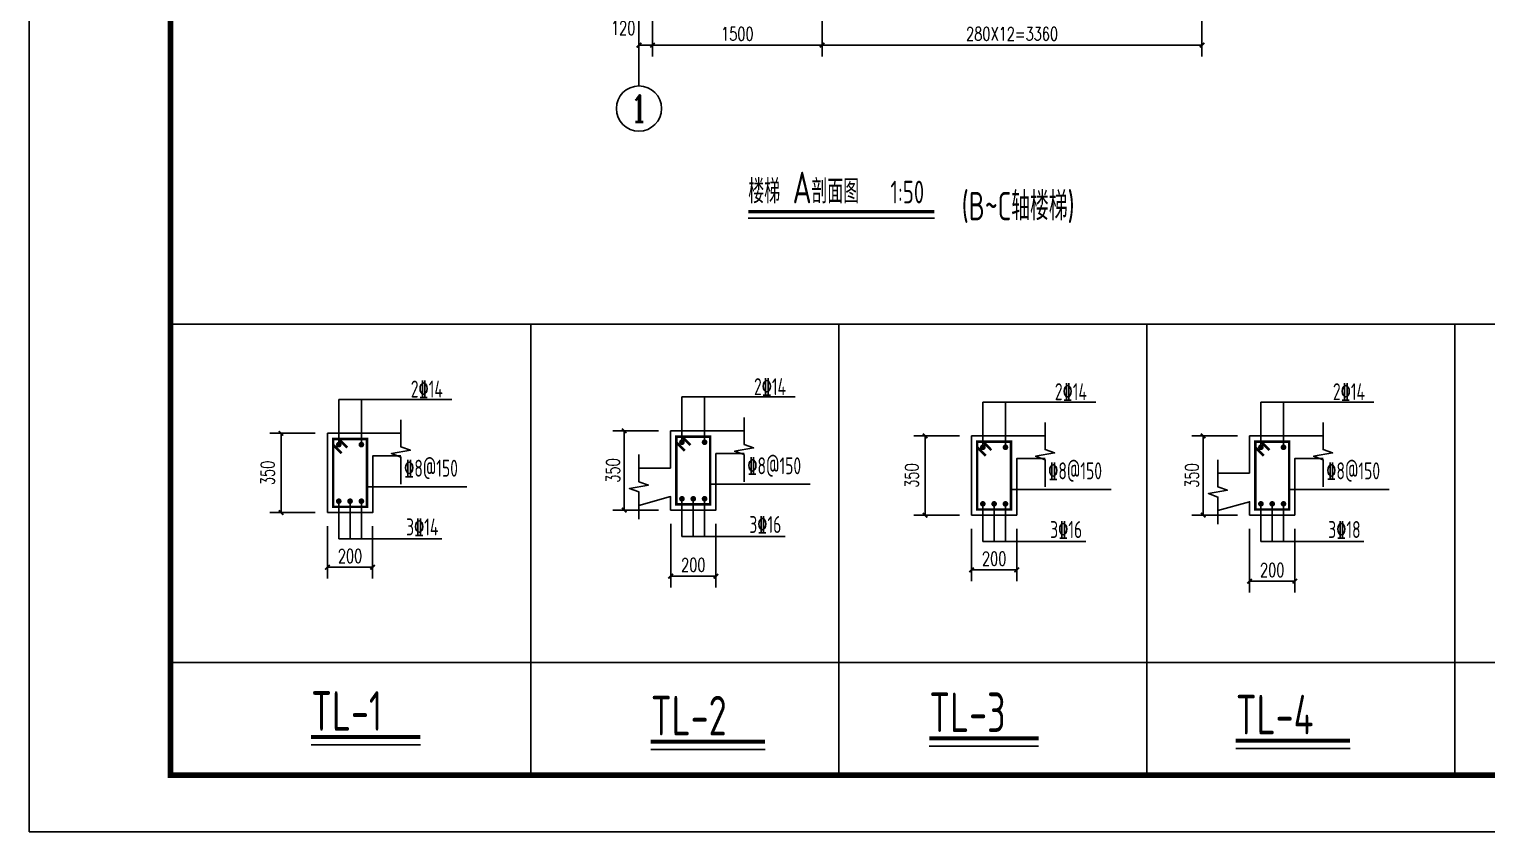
# Model space of a CAD drawing. Extents: x 1051052 to 1482120, y -981644 to -673261.
# Drawn here: x 1422720 to 1448506, y -981644 to -967454 of the extents above; entities that cross this region are included whole.
import ezdxf
from ezdxf.enums import TextEntityAlignment as Align

# ---------------------------------------------------------------- set-up
doc = ezdxf.new("R2010")
doc.units = 0
doc.header["$LTSCALE"] = 1000
doc.header["$MEASUREMENT"] = 0
doc.linetypes.add('DOTE', pattern=[2.42, 2, -0.2, 0.02, -0.2])
for name, color, linetype in [('82', 2, 'Continuous'), ('AXIS', 3, 'Continuous'), ('AXIS_TEXT', 7, 'Continuous'), ('DIM_SYMB', 3, 'Continuous'), ('DOTE', 1, 'DOTE'), ('PUB_DIM', 3, 'Continuous'), ('PUB_TEXT', 7, 'Continuous'), ('TK', 142, 'Continuous'), ('填充', 8, 'Continuous'), ('钢筋', 1, 'Continuous')]:
    doc.layers.add(name, color=color, linetype=linetype)
doc.layers.add('TAB', color=7, linetype='Continuous', lineweight=25)
doc.styles.add('_TCH_AXIS', font='COMPLEX', dxfattribs={"bigfont": 'GBCBIG'})
doc.styles.add('_TCH_DIM_T3', font='SIMPLEX', dxfattribs={"width": 0.705882, "bigfont": 'GBCBIG'})
doc.styles.add('COMPLEX', font='COMPLEX')
doc.styles.get("Standard").update_dxf_attribs({"font": 'tssdeng.shx', "width": 0.7, "bigfont": '0hztxt.shx'})
doc.styles.add('TSSD_Norm', font='Tssdeng.shx', dxfattribs={"width": 0.7, "bigfont": 'hztxt.shx'})
doc.dimstyles.new('TCH-25-0.4&&80', dxfattribs={"dimtxt": 238, "dimasz": 80, "dimexe": 200, "dimexo": 240, "dimgap": 80, "dimtad": 1, "dimdec": 0, "dimlfac": 0.25, "dimzin": 0, "dimdsep": 46, "dimtxsty": '_TCH_DIM_T3', "dimblk": 'ARCHTICK', "dimcen": 0.09, "dimclrt": 7, "dimazin": 2, "dimtfac": 1, "dimtdec": 0, "dimtix": 1, "dimtmove": 2, "dimatfit": 3, "dimfxl": 0, "dimtolj": 1, "dimtzin": 0, "dimarcsym": 0})
doc.dimstyles.new('TCH-50&&80', dxfattribs={"dimtxt": 238, "dimasz": 80, "dimexe": 200, "dimexo": 240, "dimgap": 80, "dimtad": 1, "dimdec": 0, "dimlfac": 0.5, "dimzin": 0, "dimdsep": 46, "dimtxsty": '_TCH_DIM_T3', "dimblk": 'ARCHTICK', "dimcen": 0.09, "dimclrt": 7, "dimazin": 2, "dimtfac": 1, "dimtdec": 0, "dimtix": 1, "dimtmove": 2, "dimatfit": 3, "dimfxl": 0, "dimtolj": 1, "dimtzin": 0, "dimarcsym": 0})

# ---------------------------------------------------------------- blocks, each defined once
blk = doc.blocks.new('_ArchTick')
at = {"color": 0, "linetype": 'ByBlock', "const_width": 0.4}
blk.add_lwpolyline([(-0.5, -0.5), (0.5, 0.5)], dxfattribs=at)
blk = doc.blocks.new('*D665')
at = {"layer": 'Defpoints', "color": 0, "transparency": 16777216}
for p in [(1433507, -966410), (1433747, -966410), (1433747, -967736)]:
    blk.add_point(p, dxfattribs=at)
at = {"layer": 'PUB_DIM', "color": 0, "lineweight": -2, "transparency": 16777216}
for p, q in [((1433507, -966650), (1433507, -967936)), ((1433747, -966650), (1433747, -967936)), ((1433507, -967736), (1433747, -967736))]:
    blk.add_line(p, q, dxfattribs=at)
at = {"layer": 'PUB_DIM', "color": 0, "lineweight": -2, "transparency": 16777216, "xscale": 80, "yscale": 80, "zscale": 80, "rotation": 180}
blk.add_blockref('_ArchTick', (1433507, -967736), dxfattribs=at)
at = {"layer": 'PUB_DIM', "color": 0, "lineweight": -2, "transparency": 16777216, "xscale": 80, "yscale": 80, "zscale": 80}
blk.add_blockref('_ArchTick', (1433747, -967736), dxfattribs=at)
at = {"layer": 'PUB_DIM', "color": 7, "transparency": 16777216, "insert": (1433227, -967433), "char_height": 238, "attachment_point": 5, "style": '_TCH_DIM_T3'}
blk.add_mtext('\\A1;120', dxfattribs=at)
blk = doc.blocks.new('*D666')
at = {"layer": 'Defpoints', "color": 0, "transparency": 16777216}
for p in [(1433747, -966410), (1436747, -966410), (1436747, -967736)]:
    blk.add_point(p, dxfattribs=at)
at = {"layer": 'PUB_DIM', "color": 0, "lineweight": -2, "transparency": 16777216}
for p, q in [((1433747, -966650), (1433747, -967936)), ((1436747, -966650), (1436747, -967936)), ((1433747, -967736), (1436747, -967736))]:
    blk.add_line(p, q, dxfattribs=at)
at = {"layer": 'PUB_DIM', "color": 0, "lineweight": -2, "transparency": 16777216, "xscale": 80, "yscale": 80, "zscale": 80, "rotation": 180}
blk.add_blockref('_ArchTick', (1433747, -967736), dxfattribs=at)
at = {"layer": 'PUB_DIM', "color": 0, "lineweight": -2, "transparency": 16777216, "xscale": 80, "yscale": 80, "zscale": 80}
blk.add_blockref('_ArchTick', (1436747, -967736), dxfattribs=at)
at = {"layer": 'PUB_DIM', "color": 7, "transparency": 16777216, "insert": (1435247, -967537), "char_height": 238, "attachment_point": 5, "style": '_TCH_DIM_T3'}
blk.add_mtext('\\A1;1500', dxfattribs=at)
blk = doc.blocks.new('*D667')
at = {"layer": 'Defpoints', "color": 0, "transparency": 16777216}
for p in [(1436747, -966423), (1443467, -966423), (1443467, -967736)]:
    blk.add_point(p, dxfattribs=at)
at = {"layer": 'PUB_DIM', "color": 0, "lineweight": -2, "transparency": 16777216}
for p, q in [((1436747, -966663), (1436747, -967936)), ((1443467, -966663), (1443467, -967936)), ((1436747, -967736), (1443467, -967736))]:
    blk.add_line(p, q, dxfattribs=at)
at = {"layer": 'PUB_DIM', "color": 0, "lineweight": -2, "transparency": 16777216, "xscale": 80, "yscale": 80, "zscale": 80, "rotation": 180}
blk.add_blockref('_ArchTick', (1436747, -967736), dxfattribs=at)
at = {"layer": 'PUB_DIM', "color": 0, "lineweight": -2, "transparency": 16777216, "xscale": 80, "yscale": 80, "zscale": 80}
blk.add_blockref('_ArchTick', (1443467, -967736), dxfattribs=at)
at = {"layer": 'PUB_DIM', "color": 7, "transparency": 16777216, "insert": (1440107, -967537), "char_height": 238, "attachment_point": 5, "style": '_TCH_DIM_T3'}
blk.add_mtext('\\A1;{\\W0.70588;280X12=3360}', dxfattribs=at)
blk = doc.blocks.new('*D670')
at = {"layer": 'Defpoints', "color": 0, "transparency": 16777216}
for p in [(1433246, -974556), (1434093, -974556), (1434093, -975956)]:
    blk.add_point(p, dxfattribs=at)
at = {"layer": 'PUB_DIM', "color": 0, "lineweight": -2, "transparency": 16777216}
for p, q in [((1433853, -974556), (1433046, -974556)), ((1433246, -975956), (1433246, -974556)), ((1433853, -975956), (1433046, -975956))]:
    blk.add_line(p, q, dxfattribs=at)
at = {"layer": 'PUB_DIM', "color": 0, "lineweight": -2, "transparency": 16777216, "xscale": 80, "yscale": 80, "zscale": 80}
for p, rotation in [((1433246, -974556), 90), ((1433246, -975956), 270)]:
    blk.add_blockref('_ArchTick', p, dxfattribs=dict(at, rotation=rotation))
at = {"layer": 'PUB_DIM', "color": 7, "transparency": 16777216, "insert": (1433047, -975256), "char_height": 238, "attachment_point": 5, "rotation": 90, "style": '_TCH_DIM_T3'}
blk.add_mtext('\\A1;350', dxfattribs=at)
blk = doc.blocks.new('*D671')
at = {"layer": 'Defpoints', "color": 0, "transparency": 16777216}
for p in [(1434068, -975956), (1434868, -975956), (1434868, -977124)]:
    blk.add_point(p, dxfattribs=at)
at = {"layer": 'PUB_DIM', "color": 0, "lineweight": -2, "transparency": 16777216}
for p, q in [((1434068, -976196), (1434068, -977324)), ((1434868, -976196), (1434868, -977324)), ((1434068, -977124), (1434868, -977124))]:
    blk.add_line(p, q, dxfattribs=at)
at = {"layer": 'PUB_DIM', "color": 0, "lineweight": -2, "transparency": 16777216, "xscale": 80, "yscale": 80, "zscale": 80, "rotation": 180}
blk.add_blockref('_ArchTick', (1434068, -977124), dxfattribs=at)
at = {"layer": 'PUB_DIM', "color": 0, "lineweight": -2, "transparency": 16777216, "xscale": 80, "yscale": 80, "zscale": 80}
blk.add_blockref('_ArchTick', (1434868, -977124), dxfattribs=at)
at = {"layer": 'PUB_DIM', "color": 7, "transparency": 16777216, "insert": (1434468, -976925), "char_height": 238, "attachment_point": 5, "style": '_TCH_DIM_T3'}
blk.add_mtext('\\A1;200', dxfattribs=at)
blk = doc.blocks.new('*D672')
at = {"layer": 'Defpoints', "color": 0, "transparency": 16777216}
for p in [(1427175, -974599), (1428022, -974599), (1428022, -975999)]:
    blk.add_point(p, dxfattribs=at)
at = {"layer": 'PUB_DIM', "color": 0, "lineweight": -2, "transparency": 16777216}
for p, q in [((1427782, -974599), (1426975, -974599)), ((1427175, -975999), (1427175, -974599)), ((1427782, -975999), (1426975, -975999))]:
    blk.add_line(p, q, dxfattribs=at)
at = {"layer": 'PUB_DIM', "color": 0, "lineweight": -2, "transparency": 16777216, "xscale": 80, "yscale": 80, "zscale": 80}
for p, rotation in [((1427175, -974599), 90), ((1427175, -975999), 270)]:
    blk.add_blockref('_ArchTick', p, dxfattribs=dict(at, rotation=rotation))
at = {"layer": 'PUB_DIM', "color": 7, "transparency": 16777216, "insert": (1426939, -975299), "char_height": 238, "attachment_point": 5, "rotation": 90, "style": '_TCH_DIM_T3'}
blk.add_mtext('\\A1;350', dxfattribs=at)
blk = doc.blocks.new('*D673')
at = {"layer": 'Defpoints', "color": 0, "transparency": 16777216}
for p in [(1427996, -975999), (1428796, -975999), (1428796, -976967)]:
    blk.add_point(p, dxfattribs=at)
at = {"layer": 'PUB_DIM', "color": 0, "lineweight": -2, "transparency": 16777216}
for p, q in [((1427996, -976239), (1427996, -977167)), ((1428796, -976239), (1428796, -977167)), ((1427996, -976967), (1428796, -976967))]:
    blk.add_line(p, q, dxfattribs=at)
at = {"layer": 'PUB_DIM', "color": 0, "lineweight": -2, "transparency": 16777216, "xscale": 80, "yscale": 80, "zscale": 80, "rotation": 180}
blk.add_blockref('_ArchTick', (1427996, -976967), dxfattribs=at)
at = {"layer": 'PUB_DIM', "color": 0, "lineweight": -2, "transparency": 16777216, "xscale": 80, "yscale": 80, "zscale": 80}
blk.add_blockref('_ArchTick', (1428796, -976967), dxfattribs=at)
at = {"layer": 'PUB_DIM', "color": 7, "transparency": 16777216, "insert": (1428396, -976768), "char_height": 238, "attachment_point": 5, "style": '_TCH_DIM_T3'}
blk.add_mtext('\\A1;200', dxfattribs=at)
blk = doc.blocks.new('_AXISO')
blk.add_circle((0, 0), 0.5)
at = {"layer": 'AXIS_TEXT', "style": 'COMPLEX', "width": 1.041667}
blk.add_attdef('A', text='', height=0.56, dxfattribs=at).set_placement((-0.25, -0.28), (0.25, -0.28), align=Align.FIT)
blk = doc.blocks.new('*D689')
at = {"layer": 'Defpoints', "color": 0, "transparency": 16777216}
for p in [(1443488, -974645), (1444334, -974645), (1444334, -976045)]:
    blk.add_point(p, dxfattribs=at)
at = {"layer": 'PUB_DIM', "color": 0, "lineweight": -2, "transparency": 16777216}
for p, q in [((1444094, -974645), (1443288, -974645)), ((1443488, -976045), (1443488, -974645)), ((1444094, -976045), (1443288, -976045))]:
    blk.add_line(p, q, dxfattribs=at)
at = {"layer": 'PUB_DIM', "color": 0, "lineweight": -2, "transparency": 16777216, "xscale": 80, "yscale": 80, "zscale": 80}
for p, rotation in [((1443488, -974645), 90), ((1443488, -976045), 270)]:
    blk.add_blockref('_ArchTick', p, dxfattribs=dict(at, rotation=rotation))
at = {"layer": 'PUB_DIM', "color": 7, "transparency": 16777216, "insert": (1443289, -975345), "char_height": 238, "attachment_point": 5, "rotation": 90, "style": '_TCH_DIM_T3'}
blk.add_mtext('\\A1;350', dxfattribs=at)
blk = doc.blocks.new('*D690')
at = {"layer": 'Defpoints', "color": 0, "transparency": 16777216}
for p in [(1444309, -976045), (1445109, -976045), (1445109, -977213)]:
    blk.add_point(p, dxfattribs=at)
at = {"layer": 'PUB_DIM', "color": 0, "lineweight": -2, "transparency": 16777216}
for p, q in [((1444309, -976285), (1444309, -977413)), ((1445109, -976285), (1445109, -977413)), ((1444309, -977213), (1445109, -977213))]:
    blk.add_line(p, q, dxfattribs=at)
at = {"layer": 'PUB_DIM', "color": 0, "lineweight": -2, "transparency": 16777216, "xscale": 80, "yscale": 80, "zscale": 80, "rotation": 180}
blk.add_blockref('_ArchTick', (1444309, -977213), dxfattribs=at)
at = {"layer": 'PUB_DIM', "color": 0, "lineweight": -2, "transparency": 16777216, "xscale": 80, "yscale": 80, "zscale": 80}
blk.add_blockref('_ArchTick', (1445109, -977213), dxfattribs=at)
at = {"layer": 'PUB_DIM', "color": 7, "transparency": 16777216, "insert": (1444709, -977014), "char_height": 238, "attachment_point": 5, "style": '_TCH_DIM_T3'}
blk.add_mtext('\\A1;200', dxfattribs=at)
blk = doc.blocks.new('*D691')
at = {"layer": 'Defpoints', "color": 0, "transparency": 16777216}
for p in [(1438569, -974646), (1439415, -974646), (1439415, -976046)]:
    blk.add_point(p, dxfattribs=at)
at = {"layer": 'PUB_DIM', "color": 0, "lineweight": -2, "transparency": 16777216}
for p, q in [((1439175, -974646), (1438369, -974646)), ((1438569, -976046), (1438569, -974646)), ((1439175, -976046), (1438369, -976046))]:
    blk.add_line(p, q, dxfattribs=at)
at = {"layer": 'PUB_DIM', "color": 0, "lineweight": -2, "transparency": 16777216, "xscale": 80, "yscale": 80, "zscale": 80}
for p, rotation in [((1438569, -974646), 90), ((1438569, -976046), 270)]:
    blk.add_blockref('_ArchTick', p, dxfattribs=dict(at, rotation=rotation))
at = {"layer": 'PUB_DIM', "color": 7, "transparency": 16777216, "insert": (1438333, -975346), "char_height": 238, "attachment_point": 5, "rotation": 90, "style": '_TCH_DIM_T3'}
blk.add_mtext('\\A1;350', dxfattribs=at)
blk = doc.blocks.new('*D692')
at = {"layer": 'Defpoints', "color": 0, "transparency": 16777216}
for p in [(1439390, -976046), (1440190, -976046), (1440190, -977014)]:
    blk.add_point(p, dxfattribs=at)
at = {"layer": 'PUB_DIM', "color": 0, "lineweight": -2, "transparency": 16777216}
for p, q in [((1439390, -976286), (1439390, -977214)), ((1440190, -976286), (1440190, -977214)), ((1439390, -977014), (1440190, -977014))]:
    blk.add_line(p, q, dxfattribs=at)
at = {"layer": 'PUB_DIM', "color": 0, "lineweight": -2, "transparency": 16777216, "xscale": 80, "yscale": 80, "zscale": 80, "rotation": 180}
blk.add_blockref('_ArchTick', (1439390, -977014), dxfattribs=at)
at = {"layer": 'PUB_DIM', "color": 0, "lineweight": -2, "transparency": 16777216, "xscale": 80, "yscale": 80, "zscale": 80}
blk.add_blockref('_ArchTick', (1440190, -977014), dxfattribs=at)
at = {"layer": 'PUB_DIM', "color": 7, "transparency": 16777216, "insert": (1439790, -976815), "char_height": 238, "attachment_point": 5, "style": '_TCH_DIM_T3'}
blk.add_mtext('\\A1;200', dxfattribs=at)
blk = doc.blocks.new('A2K')
at = {"layer": 'TK'}
blk.add_lwpolyline([(0, 0), (59400, 0), (59400, 42000), (0, 42000)], close=True, dxfattribs=at)
at = {"layer": 'TK', "const_width": 100}
blk.add_lwpolyline([(2500, 1000), (58400, 1000), (58400, 41000), (2500, 41000)], close=True, dxfattribs=at)

msp = doc.modelspace()

# ---------------------------------------------------------------- linework, layer by layer
at = {"layer": '82'}
for p, q in [((1429296.499, -974598.988), (1427996.499, -974598.988)), ((1427996.499, -974598.988), (1427996.499, -975998.986)), ((1435367.515, -974556.069), (1434067.515, -974556.069)), ((1434067.515, -974556.069), (1434067.515, -975216.07)), ((1440689.978, -974645.646), (1439389.978, -974645.646)), ((1439389.978, -974645.646), (1439389.978, -976045.643)), ((1445608.873, -974645.364), (1444308.873, -974645.364)), ((1444308.873, -974645.364), (1444308.873, -975305.364)), ((1434067.515, -975216.07), (1433507.517, -975216.07)), ((1444308.873, -975305.364), (1443748.876, -975305.364))]:
    msp.add_line(p, q, dxfattribs=at)
for points in [[(1433507.517, -975875.354), (1434067.515, -975718.21), (1434067.515, -975718.21), (1434067.515, -975956.067), (1434867.515, -975956.067), (1434867.515, -974956.069), (1435367.515, -974956.069)], [(1427996.499, -975998.986), (1428796.499, -975998.986), (1428796.499, -974998.988), (1429296.499, -974998.988)], [(1439389.978, -976045.643), (1440189.978, -976045.643), (1440189.978, -975045.646), (1440689.978, -975045.646)], [(1443748.876, -975964.649), (1444308.873, -975807.504), (1444308.873, -975807.504), (1444308.873, -976045.361), (1445108.873, -976045.361), (1445108.873, -975045.364), (1445608.873, -975045.364)]]:
    msp.add_lwpolyline(points, dxfattribs=at)
at = {"layer": 'AXIS'}
msp.add_line((1433506.988, -967497.47), (1433506.988, -968456.904), dxfattribs=at)
at = {"layer": 'DIM_SYMB'}
for points, const_width in [([(1435440.855, -970680.706), (1438734.343, -970680.706)], 56), ([(1427707.56, -979967.991), (1429642.144, -979967.991)], 70), ([(1433716.637, -980050.436), (1435738.72, -980050.436)], 70), ([(1438642.148, -979991.229), (1440576.731, -979991.229)], 70), ([(1444064.989, -980032.746), (1446087.073, -980032.746)], 70)]:
    msp.add_lwpolyline(points, dxfattribs=dict(at, const_width=const_width))
for points in [[(1435440.855, -970792.706), (1438734.343, -970792.706)], [(1429296.499, -975498.452), (1429296.499, -975018.81), (1429128.499, -974957.663), (1429464.499, -974898.417), (1429296.499, -974838.81), (1429296.499, -974359.167)], [(1435367.515, -975455.533), (1435367.515, -974975.891), (1435199.515, -974914.744), (1435535.515, -974855.498), (1435367.515, -974795.891), (1435367.515, -974316.248)], [(1440689.978, -975545.109), (1440689.978, -975065.467), (1440521.978, -975004.32), (1440857.978, -974945.074), (1440689.978, -974885.467), (1440689.978, -974405.825)], [(1445608.873, -975544.827), (1445608.873, -975065.185), (1445440.873, -975004.038), (1445776.873, -974944.792), (1445608.873, -974885.185), (1445608.873, -974405.542)], [(1433507.517, -976115.354), (1433507.517, -975635.712), (1433339.517, -975574.565), (1433675.517, -975515.319), (1433507.517, -975455.712), (1433507.517, -974976.07)], [(1443748.876, -976204.649), (1443748.876, -975725.006), (1443580.876, -975663.859), (1443916.876, -975604.614), (1443748.876, -975545.006), (1443748.876, -975065.364)], [(1427707.56, -980107.991), (1429642.144, -980107.991)], [(1438642.148, -980131.229), (1440576.731, -980131.229)], [(1433716.637, -980190.436), (1435738.72, -980190.436)], [(1444064.989, -980172.746), (1446087.073, -980172.746)]]:
    msp.add_lwpolyline(points, dxfattribs=at)
at = {"layer": 'DOTE', "linetype": 'DOTE'}
msp.add_line((1433506.988, -968338.304), (1433506.988, -945079.49), dxfattribs=at)
at = {"layer": 'PUB_TEXT'}
for p, q in [((1428196.499, -974798.988), (1428196.499, -973998.988)), ((1428196.499, -973998.988), (1428596.499, -973998.988)), ((1428596.499, -974798.988), (1428596.499, -973998.988)), ((1428596.499, -973998.988), (1430196.499, -973998.988)), ((1434267.515, -974756.069), (1434267.515, -973956.069)), ((1434267.515, -973956.069), (1434667.515, -973956.069)), ((1434667.515, -974756.069), (1434667.515, -973956.069)), ((1434667.515, -973956.069), (1436267.515, -973956.069)), ((1439589.978, -974845.646), (1439589.978, -974045.646)), ((1439589.978, -974045.646), (1439989.978, -974045.646)), ((1439989.978, -974845.646), (1439989.978, -974045.646)), ((1439989.978, -974045.646), (1441589.978, -974045.646)), ((1444508.873, -974845.364), (1444508.873, -974045.364)), ((1444508.873, -974045.364), (1444908.873, -974045.364)), ((1444908.873, -974845.364), (1444908.873, -974045.364)), ((1444908.873, -974045.364), (1446508.873, -974045.364)), ((1428696.499, -975543.111), (1430464.078, -975543.111)), ((1434767.515, -975500.192), (1436535.093, -975500.192)), ((1440089.978, -975589.769), (1441857.556, -975589.769)), ((1445008.873, -975589.486), (1446776.452, -975589.486)), ((1428196.499, -975798.986), (1428196.499, -976463.986)), ((1428396.499, -975798.986), (1428396.499, -976463.986)), ((1428596.499, -975798.986), (1428596.499, -976463.986)), ((1434267.515, -975756.067), (1434267.515, -976421.067)), ((1434467.515, -975756.067), (1434467.515, -976421.067)), ((1434667.515, -975756.067), (1434667.515, -976421.067)), ((1439589.978, -975845.643), (1439589.978, -976510.643)), ((1439789.978, -975845.643), (1439789.978, -976510.643)), ((1439989.978, -975845.643), (1439989.978, -976510.643)), ((1444508.873, -975845.361), (1444508.873, -976510.361)), ((1444708.873, -975845.361), (1444708.873, -976510.361)), ((1444908.873, -975845.361), (1444908.873, -976510.361)), ((1428196.499, -976463.986), (1430019.495, -976463.986)), ((1434267.515, -976421.067), (1436090.51, -976421.067)), ((1439589.978, -976510.643), (1441412.973, -976510.643)), ((1444508.873, -976510.361), (1446331.869, -976510.361))]:
    msp.add_line(p, q, dxfattribs=at)
at = {"layer": 'TAB'}
for p, q in [((1425219.569, -972669.05), (1453673.446, -972669.05)), ((1431593.471, -980643.929), (1431593.471, -972669.05)), ((1437042.589, -980643.929), (1437042.589, -972669.05)), ((1442491.707, -980643.929), (1442491.707, -972669.05)), ((1447940.825, -980643.929), (1447940.825, -972669.05)), ((1425219.569, -978649.969), (1467561.202, -978649.969))]:
    msp.add_line(p, q, dxfattribs=at)
at = {"layer": '钢筋', "const_width": 45}
for points in [[(1428096.499, -974698.988), (1428696.499, -974698.988), (1428696.499, -975898.986), (1428096.499, -975898.986), (1428096.499, -974698.988)], [(1428196.499, -974698.988), (1428346.499, -974848.988)], [(1434167.515, -974656.069), (1434767.515, -974656.069), (1434767.515, -975856.067), (1434167.515, -975856.067), (1434167.515, -974656.069)], [(1434267.515, -974656.069), (1434417.515, -974806.069)], [(1428096.499, -974798.988), (1428246.499, -974948.988)], [(1434167.515, -974756.069), (1434317.515, -974906.069)], [(1439489.978, -974745.646), (1440089.978, -974745.646), (1440089.978, -975945.643), (1439489.978, -975945.643), (1439489.978, -974745.646)], [(1439489.978, -974845.646), (1439639.978, -974995.646)], [(1439589.978, -974745.646), (1439739.978, -974895.646)], [(1444408.873, -974745.364), (1445008.873, -974745.364), (1445008.873, -975945.361), (1444408.873, -975945.361), (1444408.873, -974745.364)], [(1444408.873, -974845.364), (1444558.873, -974995.364)], [(1444508.873, -974745.364), (1444658.873, -974895.364)]]:
    msp.add_lwpolyline(points, dxfattribs=at)
at = {"layer": '钢筋', "const_width": 50}
for points in [[(1434292.515, -974756.069, 1), (1434242.515, -974756.069, 1), (1434292.515, -974756.069, 1)], [(1434692.515, -974756.069, 1), (1434642.515, -974756.069, 1), (1434692.515, -974756.069, 1)], [(1428221.499, -974798.988, 1), (1428171.499, -974798.988, 1), (1428221.499, -974798.988, 1)], [(1428621.499, -974798.988, 1), (1428571.499, -974798.988, 1), (1428621.499, -974798.988, 1)], [(1439614.978, -974845.646, 1), (1439564.978, -974845.646, 1), (1439614.978, -974845.646, 1)], [(1440014.978, -974845.646, 1), (1439964.978, -974845.646, 1), (1440014.978, -974845.646, 1)], [(1444533.873, -974845.364, 1), (1444483.873, -974845.364, 1), (1444533.873, -974845.364, 1)], [(1444933.873, -974845.364, 1), (1444883.873, -974845.364, 1), (1444933.873, -974845.364, 1)], [(1428221.499, -975798.986, 1), (1428171.499, -975798.986, 1), (1428221.499, -975798.986, 1)], [(1428421.499, -975798.986, 1), (1428371.499, -975798.986, 1), (1428421.499, -975798.986, 1)], [(1428621.499, -975798.986, 1), (1428571.499, -975798.986, 1), (1428621.499, -975798.986, 1)], [(1434292.515, -975756.067, 1), (1434242.515, -975756.067, 1), (1434292.515, -975756.067, 1)], [(1434492.515, -975756.067, 1), (1434442.515, -975756.067, 1), (1434492.515, -975756.067, 1)], [(1434692.515, -975756.067, 1), (1434642.515, -975756.067, 1), (1434692.515, -975756.067, 1)], [(1439614.978, -975845.643, 1), (1439564.978, -975845.643, 1), (1439614.978, -975845.643, 1)], [(1439814.978, -975845.643, 1), (1439764.978, -975845.643, 1), (1439814.978, -975845.643, 1)], [(1440014.978, -975845.643, 1), (1439964.978, -975845.643, 1), (1440014.978, -975845.643, 1)], [(1444533.873, -975845.361, 1), (1444483.873, -975845.361, 1), (1444533.873, -975845.361, 1)], [(1444733.873, -975845.361, 1), (1444683.873, -975845.361, 1), (1444733.873, -975845.361, 1)], [(1444933.873, -975845.361, 1), (1444883.873, -975845.361, 1), (1444933.873, -975845.361, 1)]]:
    msp.add_lwpolyline(points, format="xyb", dxfattribs=at)

# ---------------------------------------------------------------- block references
at = {"layer": 'AXIS'}
ref = msp.add_blockref('_AXISO', (1433506.988, -968856.904), dxfattribs=dict(at, xscale=800, yscale=800, zscale=800))
ref.add_attrib('A', '1', dxfattribs={"layer": 'AXIS_TEXT', "height": 476.148, "style": '_TCH_AXIS', "width": 1.444444}).set_placement((1433359.608, -969094.978), (1433654.367, -969094.978), align=Align.FIT)
at = {"layer": '填充'}
msp.add_blockref('A2K', (1422719.569, -981643.929), dxfattribs=at)

# ---------------------------------------------------------------- texts
at = {"layer": 'PUB_TEXT', "color": 7, "width": 0.7}
for s, height, p in [('楼梯', 423.3071, (1435440.855, -970533.43)), ('A', 560, (1436224.855, -970533.43)), ('剖面图', 423.3071, (1436556.548, -970533.43)), ('1:50', 400, (1437954.343, -970533.43))]:
    msp.add_text(s, height=height, dxfattribs=at).set_placement(p)
at = {"layer": 'PUB_TEXT', "width": 0.7}
for s, height, p in [('(B~C轴楼梯)', 500, (1439215.381, -970831.825)), ('TL-1', 700, (1427707.56, -979857.158)), ('TL-2', 700, (1433716.637, -979939.602)), ('TL-3', 700, (1438642.148, -979880.396)), ('TL-4', 700, (1444064.989, -979921.913))]:
    msp.add_text(s, height=height, dxfattribs=at).set_placement(p)
at = {"layer": 'PUB_TEXT', "style": 'TSSD_Norm', "width": 0.7}
for s, p in [('2%%13214', (1429470.611, -973966.196)), ('2%%13214', (1435541.626, -973923.277)), ('2%%13214', (1440864.089, -974012.854)), ('2%%13214', (1445782.985, -974012.571)), ('%%1328@150', (1435423.518, -975322.834)), ('%%1328@150', (1429352.502, -975365.753)), ('%%1328@150', (1440745.981, -975412.41)), ('%%1328@150', (1445664.877, -975412.128)), ('3%%13214', (1429387.948, -976403.652)), ('3%%13216', (1435458.963, -976360.733)), ('3%%13216', (1440781.426, -976450.31)), ('3%%13218', (1445700.322, -976450.028))]:
    msp.add_text(s, height=300, dxfattribs=at).set_placement(p)

# ---------------------------------------------------------------- dimensions: what is measured, and where the dimension line sits
at = {"layer": 'PUB_DIM'}
for base, p1, p2, angle, dimstyle, picture, middle in [((1433746.988, -967736.367), (1433506.988, -966409.957), (1433746.988, -966409.957), 0, 'TCH-50&&80', '*D665', (1433226.988, -967433.48)), ((1427175.473, -974598.988), (1428021.72, -975998.986), (1428021.72, -974598.988), 90, 'TCH-25-0.4&&80', '*D672', (1426939.161, -975298.987)), ((1438568.951, -974645.646), (1439415.199, -976045.643), (1439415.199, -974645.646), 90, 'TCH-25-0.4&&80', '*D691', (1438332.64, -975345.644))]:
    dim = msp.add_linear_dim(base=base, p1=p1, p2=p2, angle=angle, dimstyle=dimstyle, dxfattribs=at)
    dim.commit()
    dim.dimension.update_dxf_attribs({"geometry": picture, "text_midpoint": middle, "dimtype": 129})
for p1, p2, distance, dimstyle, picture, middle in [((1433746.988, -966409.957), (1436746.988, -966409.957), -1326.411, 'TCH-50&&80', '*D666', (1435246.988, -967537.367)), ((1434092.736, -975956.067), (1434092.736, -974556.069), 846.247, 'TCH-25-0.4&&80', '*D670', (1433047.488, -975256.068)), ((1444334.094, -976045.361), (1444334.094, -974645.364), 846.247, 'TCH-25-0.4&&80', '*D689', (1443288.847, -975345.362)), ((1427996.499, -975998.986), (1428796.499, -975998.986), -967.953, 'TCH-25-0.4&&80', '*D673', (1428396.499, -976767.938)), ((1434067.515, -975956.067), (1434867.515, -975956.067), -1167.953, 'TCH-25-0.4&&80', '*D671', (1434467.515, -976925.019)), ((1439389.978, -976045.643), (1440189.978, -976045.643), -967.953, 'TCH-25-0.4&&80', '*D692', (1439789.978, -976814.596)), ((1444308.873, -976045.361), (1445108.873, -976045.361), -1167.953, 'TCH-25-0.4&&80', '*D690', (1444708.873, -977014.313))]:
    dim = msp.add_aligned_dim(p1=p1, p2=p2, distance=distance, dimstyle=dimstyle, dxfattribs=at)
    dim.commit()
    dim.dimension.update_dxf_attribs({"geometry": picture, "text_midpoint": middle})
dim = msp.add_aligned_dim(p1=(1436746.988, -966422.657), p2=(1443466.988, -966422.657), distance=-1313.71, text='{\\W0.70588;280X12=3360}', dimstyle='TCH-50&&80', dxfattribs=at)
dim.commit()
dim.dimension.update_dxf_attribs({"geometry": '*D667', "text_midpoint": (1440106.988, -967537.367)})

doc.saveas('drawing.dxf')
